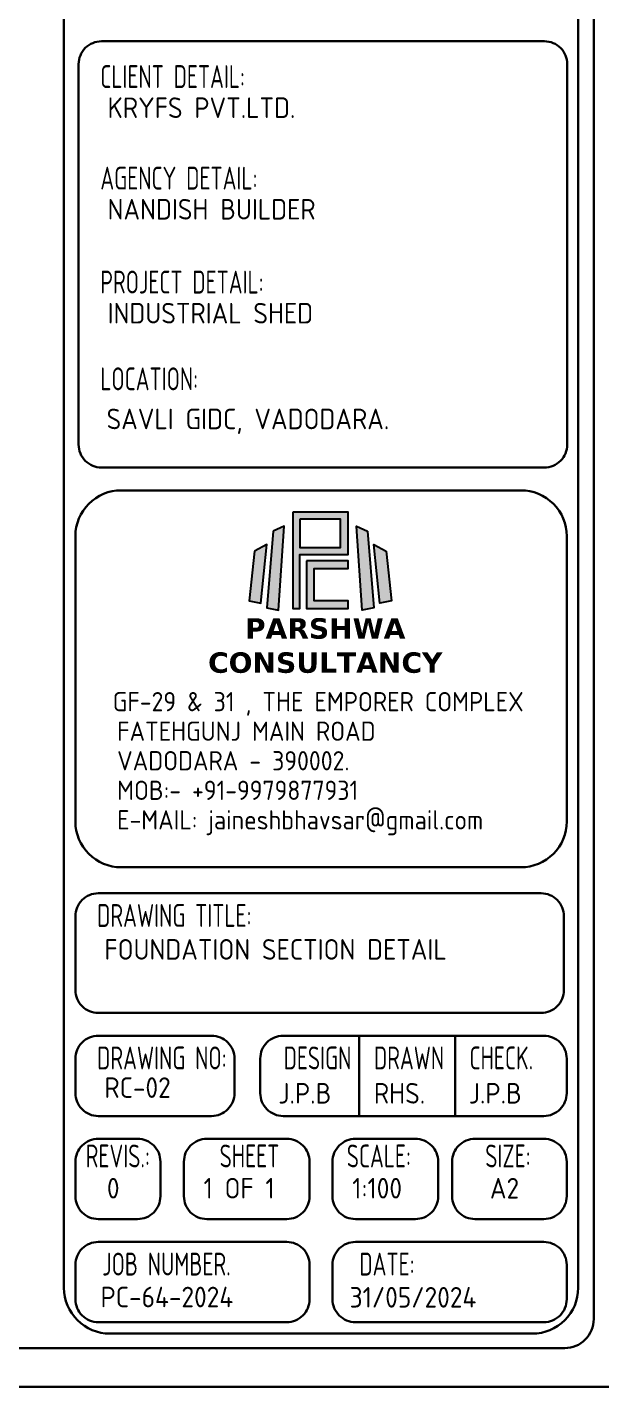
# Model space of a CAD drawing. Header units: inches. Extents: x -605 to 2991212, y -2872845 to 0.
# Drawn here: x 2443964 to 2452114, y -2658104 to -2638782 of the extents above; entities that cross this region are included whole.
import ezdxf

# ---------------------------------------------------------------- set-up
doc = ezdxf.new("R2010")
doc.units = ezdxf.units.IN
doc.header["$LTSCALE"] = 600
doc.header["$MEASUREMENT"] = 0
doc.layers.add('rSHEET', color=2, linetype='Continuous', lineweight=30)
doc.styles.get("Standard").update_dxf_attribs({"font": 'arial.ttf'})
doc.styles.add('TEXT3', font='geniso.shx')
doc.styles.add('TEXT3 0.75NA', font='geniso.shx', dxfattribs={"width": 0.75})

# ---------------------------------------------------------------- blocks, each defined once
blk = doc.blocks.new('Q')
at = {"linetype": 'Continuous', "ltscale": 0.5}
h = blk.add_hatch(color=152, dxfattribs=at)
h.dxf.hatch_style = 1
h.paths.add_polyline_path([(9.79, 19.18), (9.79, 9.76), (10.5, 9.76), (10.5, 15.05), (15.19, 15.05), (15.19, 19.18)])
h.paths.add_polyline_path([(10.5, 18.5), (10.5, 15.72), (14.45, 15.72), (14.45, 18.5)], flags=16)
h = blk.add_hatch(color=10, dxfattribs=at)
h.dxf.hatch_style = 1
h.paths.add_polyline_path([(7.87, 17.31), (7.27, 9.83), (8.41, 9.62), (8.96, 17.82)])
h.paths.add_polyline_path([(17.1, 17.31), (17.7, 9.83), (16.56, 9.62), (16.01, 17.82)])
h = blk.add_hatch(color=152, dxfattribs=at)
h.dxf.hatch_style = 1
h.paths.add_polyline_path([(6.07, 15.37), (5.53, 10.52), (6.67, 10.29), (7.27, 16.02)])
h.paths.add_polyline_path([(18.9, 15.37), (19.44, 10.52), (18.3, 10.29), (17.7, 16.02)])
h = blk.add_hatch(color=152, dxfattribs=at)
h.dxf.hatch_style = 1
h.paths.add_polyline_path([(11.15, 14.43), (11.15, 9.76), (15.19, 9.76), (15.19, 10.52), (11.87, 10.52), (11.87, 13.69), (15.19, 13.69), (15.19, 14.43)])
at = {"color": 152, "linetype": 'Continuous'}
for points in [[(9.79, 19.18), (9.79, 9.76), (10.5, 9.76), (10.5, 15.05), (15.19, 15.05), (15.19, 19.18), (9.79, 19.18)], [(10.5, 18.5), (10.5, 15.72), (14.45, 15.72), (14.45, 18.5), (10.5, 18.5)], [(6.07, 15.37), (5.53, 10.52), (6.67, 10.29), (7.27, 16.02), (6.07, 15.37)], [(18.9, 15.37), (19.44, 10.52), (18.3, 10.29), (17.7, 16.02), (18.9, 15.37)], [(11.15, 14.43), (11.15, 9.76), (15.19, 9.76), (15.19, 10.52), (11.87, 10.52), (11.87, 13.69), (15.19, 13.69), (15.19, 14.43), (11.15, 14.43)]]:
    blk.add_lwpolyline(points, dxfattribs=at)
at = {"color": 10, "linetype": 'Continuous'}
for points in [[(7.87, 17.31), (7.27, 9.83), (8.41, 9.62), (8.96, 17.82), (7.87, 17.31)], [(17.1, 17.31), (17.7, 9.83), (16.56, 9.62), (16.01, 17.82), (17.1, 17.31)]]:
    blk.add_lwpolyline(points, dxfattribs=at)
at = {"linetype": 'Continuous', "insert": (1.32, 8.82), "char_height": 2, "attachment_point": 1}
blk.add_mtext_dynamic_manual_height_columns('\\pxqc;{\\fVerdana|b1|i0|c0|p34;\\C152;PARSHWA\\PCONSULTANCY }', width=23.282, gutter_width=1, heights=[6.3], dxfattribs=at)

msp = doc.modelspace()

# ---------------------------------------------------------------- linework, layer by layer
at = {"layer": 'rSHEET'}
for p, q in [((2448678.8, -2653115.5), (2448678.8, -2654255.6)), ((2450044.6, -2653115.5), (2450044.6, -2654255.6))]:
    msp.add_line(p, q, dxfattribs=at)
msp.add_lwpolyline([(2394707.3, -2658104.1), (2452564.7, -2658104.1), (2452564.7, -2617194.8), (2394707.3, -2617194.8)], close=True, dxfattribs=at)
for points in [[(2395671.6, -2657554.1), (2451600.4, -2657554.1, 0.4142136), (2452013.7, -2657140.8), (2452013.7, -2618158, 0.4142136), (2451600.4, -2617744.8), (2395671.6, -2617744.8, 0.4142136), (2395258.4, -2618158), (2395258.4, -2657140.8, 0.4142136)], [(2444487.1, -2629241.4), (2451792.1, -2629241.4), (2451792.1, -2656698.2, -0.4142136), (2451142.7, -2657347.6), (2445136.4, -2657347.6, -0.4142136), (2444487.1, -2656698.2)], [(2451312.5, -2645039), (2445019.5, -2645039, -0.4142136), (2444694.8, -2644714.3), (2444694.8, -2639306.6, -0.4142136), (2445019.5, -2638981.9), (2451312.5, -2638981.9, -0.4142136), (2451637.1, -2639306.6), (2451637.1, -2644714.3, -0.4142136)], [(2445298.7, -2645363.7), (2450980.4, -2645363.7, -0.4142136), (2451629.7, -2646013), (2451629.7, -2650071.3, -0.4142136), (2450980.4, -2650720.6), (2445298.7, -2650720.6, -0.4142136), (2444649.4, -2650071.3), (2444649.4, -2646013, -0.4142136)], [(2451265.7, -2652790.9), (2444974.1, -2652790.9, -0.4142136), (2444649.4, -2652466.2), (2444649.4, -2651415.2, -0.4142136), (2444974.1, -2651090.5), (2451265.7, -2651090.5, -0.4142136), (2451590.4, -2651415.2), (2451590.4, -2652466.2, -0.4142136)], [(2446584.6, -2654255.6), (2444974.1, -2654255.6, -0.4142136), (2444649.4, -2653931), (2444649.4, -2653440.2, -0.4142136), (2444974.1, -2653115.5), (2446584.6, -2653115.5, -0.4142136), (2446909.2, -2653440.2), (2446909.2, -2653931, -0.4142136)], [(2451305.1, -2654255.6), (2447600.1, -2654255.6, -0.4142136), (2447275.5, -2653931), (2447275.5, -2653440.2, -0.4142136), (2447600.1, -2653115.5), (2451305.1, -2653115.5, -0.4142136), (2451629.7, -2653440.2), (2451629.7, -2653931, -0.4142136)], [(2444974.1, -2654580.3), (2445532.6, -2654580.3, -0.4142136), (2445857.3, -2654905), (2445857.3, -2655395.8, -0.4142136), (2445532.6, -2655720.4), (2444974.1, -2655720.4, -0.4142136), (2444649.4, -2655395.8), (2444649.4, -2654905, -0.4142136)], [(2446515.7, -2654580.3), (2447652.6, -2654580.3, -0.4142136), (2447977.2, -2654905), (2447977.2, -2655395.8, -0.4142136), (2447652.6, -2655720.4), (2446515.7, -2655720.4, -0.4142136), (2446191, -2655395.8), (2446191, -2654905, -0.4142136)], [(2448626.6, -2654580.3), (2449478.8, -2654580.3, -0.4142136), (2449803.5, -2654905), (2449803.5, -2655395.8, -0.4142136), (2449478.8, -2655720.4), (2448626.6, -2655720.4, -0.4142136), (2448301.9, -2655395.8), (2448301.9, -2654905, -0.4142136)], [(2450326.4, -2654580.3), (2451305.1, -2654580.3, -0.4142136), (2451629.7, -2654905), (2451629.7, -2655395.8, -0.4142136), (2451305.1, -2655720.4), (2450326.4, -2655720.4, -0.4142136), (2450001.8, -2655395.8), (2450001.8, -2654905, -0.4142136)], [(2447652.6, -2657185.2), (2444974.1, -2657185.2, -0.4142136), (2444649.4, -2656860.6), (2444649.4, -2656369.8, -0.4142136), (2444974.1, -2656045.1), (2447652.6, -2656045.1, -0.4142136), (2447977.2, -2656369.8), (2447977.2, -2656860.6, -0.4142136)], [(2451305.1, -2657185.2), (2448626.6, -2657185.2, -0.4142136), (2448301.9, -2656860.6), (2448301.9, -2656369.8, -0.4142136), (2448626.6, -2656045.1), (2451305.1, -2656045.1, -0.4142136), (2451629.7, -2656369.8), (2451629.7, -2656860.6, -0.4142136)]]:
    msp.add_lwpolyline(points, format="xyb", close=True, dxfattribs=at)

# ---------------------------------------------------------------- block references
at = {"linetype": 'Continuous', "xscale": 145.4830114528332, "yscale": 145.4830114528332, "zscale": 145.4830114528332}
msp.add_blockref('Q', (2446312.5, -2648464.2), dxfattribs=at)

# ---------------------------------------------------------------- texts
at = {"layer": 'rSHEET', "style": 'TEXT3 0.75NA', "width": 0.75}
for s, height, p in [('CLIENT DETAIL:', 324.666, (2445002.9, -2639645.9)), ('AGENCY DETAIL:', 324.666, (2445002.9, -2641089.1)), ('PROJECT DETAIL:', 324.666, (2445002.9, -2642566.3)), ('LOCATION:', 324.67, (2445002.9, -2643941.6)), ('DRAWING TITLE:', 324.666, (2444957.5, -2651567.8)), ('DRAWING NO:', 324.666, (2444957.5, -2653592.8)), ('DESIGN', 324.67, (2447607.3, -2653592.8)), ('DRAWN', 324.67, (2448890.3, -2653592.8)), ('CHECK.', 324.67, (2450247.9, -2653592.8)), ('REVIS.:', 324.67, (2444794.9, -2654986.1)), ('SHEET', 324.67, (2446698.3, -2654986.1)), ('SCALE:', 324.67, (2448504.5, -2654986.1)), ('SIZE:', 324.67, (2450472.6, -2654986.1)), ('JOB NUMBER.', 324.666, (2445030.9, -2656522.4)), ('DATE:', 324.67, (2448683.4, -2656522.4))]:
    msp.add_text(s, height=height, dxfattribs=at).set_placement(p)
at = {"layer": 'rSHEET', "style": 'TEXT3'}
for s, height, p in [('KRYFS PVT.LTD.', 292.199, (2445106.3, -2640071.9)), ('NANDISH BUILDER', 292.199, (2445106.3, -2641515.2)), ('INDUSTRIAL SHED', 292.199, (2445106.3, -2642992.3)), ('SAVLI GIDC, VADODARA.', 292.199, (2445092.2, -2644495.2)), ('FOUNDATION SECTION DETAIL', 292.199, (2445060.9, -2652033.9)), ('RC-02', 292.2, (2445060.9, -2653998.1)), ('J.P.B', 292.2, (2447532.1, -2654078.5)), ('RHS.', 292.2, (2448890.1, -2654078.5)), ('J.P.B', 292.2, (2450237.7, -2654078.5)), ('0', 292.2, (2445096.3, -2655427.9)), ('1 OF 1', 292.2, (2446469.7, -2655427.9)), ('1:100', 292.2, (2448582.1, -2655427.9)), ('A2', 292.2, (2450538.1, -2655427.9)), ('PC-64-2024', 292.2, (2445006.2, -2656974.1)), ('31/05/2024', 292.2, (2448545.3, -2656978.1))]:
    msp.add_text(s, height=height, dxfattribs=at).set_placement(p)
at = {"layer": 'rSHEET', "lineweight": 13, "style": 'TEXT3'}
for s, p in [('GF-29 & 31 , THE EMPORER COMPLEX', (2445179, -2648503.7)), ('FATEHGUNJ MAIN ROAD', (2445242, -2648923.6)), ('VADODARA - 390002.', (2445242, -2649343.4)), ('MOB:- +91-9979877931', (2445242, -2649763.3)), ('E-MAIL: jaineshbhavsar@gmail.com', (2445242, -2650183.2))]:
    msp.add_text(s, height=273.55, dxfattribs=at).set_placement(p)

doc.saveas('drawing.dxf')
